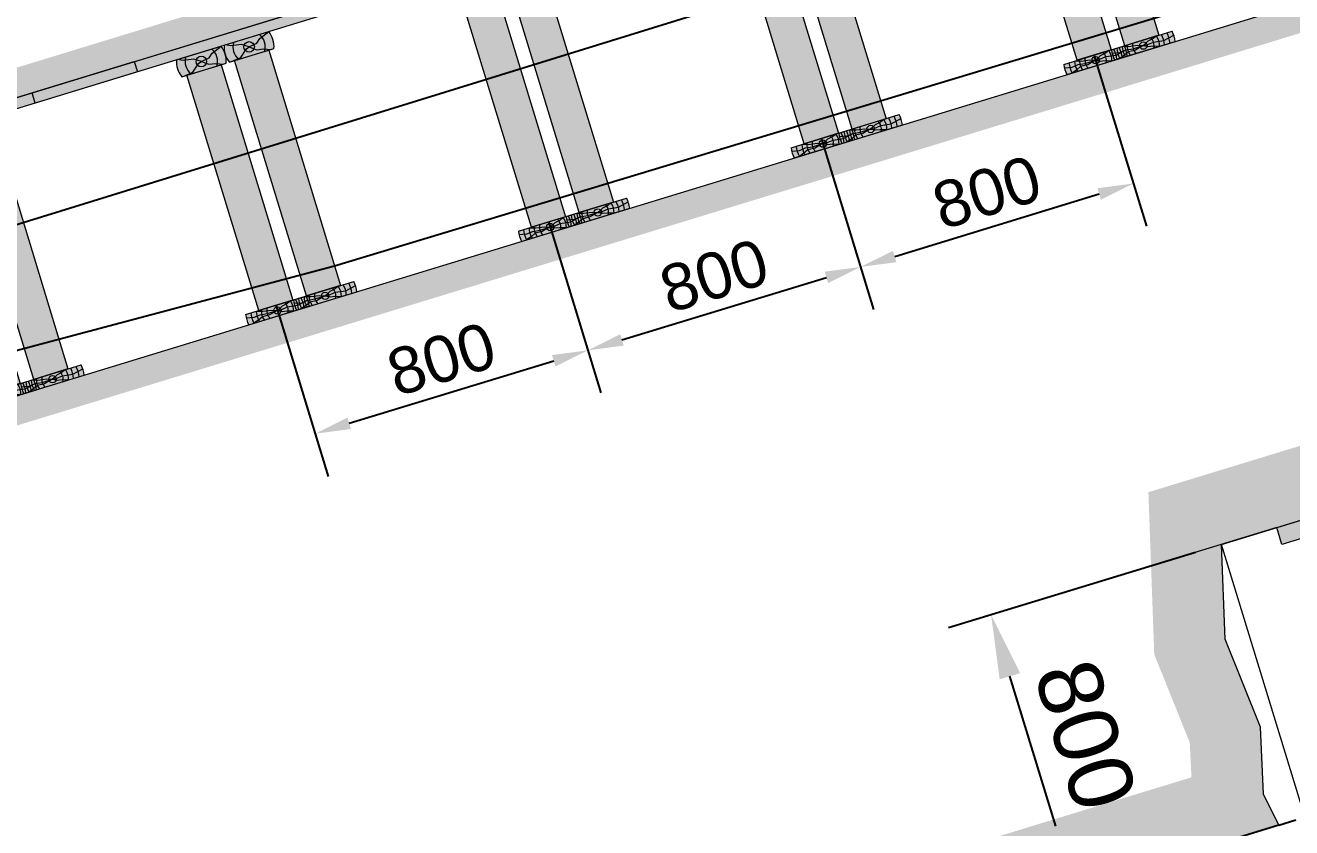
# Model space of a CAD drawing. Header units: inches. Extents: x 523 to 1492, y 69 to 539.
# Drawn here: x 968.49 to 1004.01, y 244 to 266.5 of the extents above; entities that cross this region are included whole.
import ezdxf

# ---------------------------------------------------------------- set-up
doc = ezdxf.new("R2010")
doc.units = ezdxf.units.IN
doc.header["$MEASUREMENT"] = 0
doc.linetypes.add('DASHDOTX2', pattern=[50.8, 25.4, -12.7, 0, -12.7])
doc.linetypes.add('DASHED', pattern=[0.75, 0.5, -0.25])
doc.styles.get("Standard").update_dxf_attribs({"font": 'arial.ttf'})
doc.dimstyles.new('ISO-25', dxfattribs={"dimtxt": 2.5, "dimasz": 2.5, "dimexe": 1.25, "dimexo": 0, "dimtad": 1, "dimdec": 0, "dimtxsty": 'Standard', "dimcen": 2.5, "dimadec": 0, "dimazin": 0, "dimtfac": 1, "dimtdec": 0, "dimtmove": 0, "dimatfit": 3, "dimfxl": 0, "dimarcsym": 0})

# ---------------------------------------------------------------- blocks, each defined once
blk = doc.blocks.new('Доска S - 180')
at = {"linetype": 'ByBlock', "lineweight": 15}
h = blk.add_hatch(color=254, dxfattribs=at)
edge = h.paths.add_edge_path()
edge.add_line((1818.906264253147, -3796.897117512131), (1820.681088188076, -3796.897117512132))
edge.add_arc((1819.793676220611, -3797.047117512132), 0.9, -9.59406822683792, 9.59406822689499, ccw=False)
edge.add_line((1820.681088188076, -3797.197117512132), (1818.906264253146, -3797.197117512133))
edge.add_arc((1819.793676220611, -3797.047117512132), 0.9, 170.405931773074, 189.594068226895, ccw=False)
at = {"color": 7, "linetype": 'ByBlock', "lineweight": 15}
for p, q in [((1818.906264253147, -3796.897117512131), (1820.681088188076, -3796.897117512132)), ((1818.906264253146, -3797.197117512133), (1820.681088188076, -3797.197117512132))]:
    blk.add_line(p, q, dxfattribs=at)
for points in [[(1818.895391583456, -3796.991577340625), (1819.110420832621, -3797.038344401648), (1819.291995432552, -3797.021270287953), (1819.491748322557, -3797.047117512132), (1819.793676220611, -3797.047117512132), (1819.896515360469, -3797.060005460396), (1820.095348689191, -3797.03470069594), (1820.386083974289, -3797.077703048796), (1820.693125247204, -3797.015630235947)], [(1820.22297748386, -3796.897117512132), (1820.115806117425, -3796.93990079624), (1819.952371843767, -3796.969694910678), (1819.855180815874, -3797.024854140138), (1819.793676220611, -3797.047117512132), (1819.661462691744, -3797.072417742576), (1819.545510240216, -3797.10330305977), (1819.341106346245, -3797.091615640666), (1819.2064981687, -3797.151840186236), (1819.057674814675, -3797.197117512133)], [(1819.238409722591, -3796.897117512132), (1819.398353000757, -3796.949261604186), (1819.640602387386, -3796.990663120481), (1819.793676220611, -3797.047117512132), (1819.909109200235, -3797.10866279095), (1820.050462391973, -3797.135140504859), (1820.223856472501, -3797.194577762746)]]:
    blk.add_lwpolyline(points, dxfattribs=at)
blk.add_circle((1819.793676220611, -3797.047117512132), 0.1036435617729694, dxfattribs=at)
for radius, start, end in [(0.9, 170.405931773074, 189.594068226895), (0.7511311932945741, 168.4806536054473, 191.5193463945187), (0.5931967815742161, 165.3527575098442, 194.6472424900172), (0.4547522123386898, 160.7403309426705, 199.2596690572755), (0.3019278980541095, 150.2109999533243, 209.7890000463653), (0.3019278980541095, 330.2109999536347, 29.7890000466543), (0.4547522123386898, 340.7403309427245, 19.25966905732954), (0.5931967815742161, 345.3527575099827, 14.64724249010779), (0.7511311932945741, 348.4806536055527, 11.51934639451869), (0.9, 350.405931773162, 9.594068226895022)]:
    blk.add_arc((1819.793676220611, -3797.047117512132), radius, start, end, dxfattribs=at)
blk = doc.blocks.new('Ш.Брус S 140 - 50')
at = {"linetype": 'ByBlock', "lineweight": 15}
h = blk.add_hatch(color=254, dxfattribs=at)
edge = h.paths.add_edge_path()
edge.add_line((1819.234694338101, -3795.656766448514), (1820.542364021163, -3795.656766448514))
edge.add_arc((1819.888529179632, -3795.906766448514), 0.7000000000000455, -20.92483242755611, 20.92483242768043, ccw=False)
edge.add_line((1820.542364021163, -3796.156766448514), (1819.2346943381, -3796.156766448514))
edge.add_arc((1819.888529179632, -3795.906766448514), 0.7000000000000455, 159.0751675723196, 200.9248324275561, ccw=False)
at = {"color": 7, "linetype": 'ByBlock', "lineweight": 15}
for p, q in [((1819.234694338101, -3795.656766448514), (1820.542364021163, -3795.656766448514)), ((1819.2346943381, -3796.156766448514), (1820.542364021163, -3796.156766448514))]:
    blk.add_line(p, q, dxfattribs=at)
for points in [[(1819.888529179632, -3795.906766448514), (1819.706181701491, -3795.781310922064), (1819.407733712575, -3795.731650498645), (1819.264197916032, -3795.656766448514)], [(1819.29758530877, -3796.156766448514), (1819.576522273797, -3796.122611328863), (1819.806773853228, -3795.933517620022), (1819.888529179632, -3795.906766448514), (1820.129792261893, -3795.872869992194), (1820.245437463473, -3795.770575792302), (1820.542532972414, -3795.657208761744)], [(1819.888529179631, -3795.906766448515), (1820.064897876629, -3796.043420048778), (1820.253897927222, -3796.076831950224), (1820.459015150121, -3796.156766448514)]]:
    blk.add_lwpolyline(points, dxfattribs=at)
blk.add_circle((1819.888529179632, -3795.906766448514), 0.1484655464221305, dxfattribs=at)
for radius, start, end in [(0.7000000000000455, 159.0751675723196, 200.9248324275561), (0.4547522123386898, 146.6501407176008, 213.3498592821926), (0.4547522123386898, 326.6501407178075, 33.34985928239917), (0.7000000000000455, 339.0751675724439, 20.92483242768036)]:
    blk.add_arc((1819.888529179632, -3795.906766448514), radius, start, end, dxfattribs=at)
blk = doc.blocks.new('Стойка 100 - 690')
at = {"linetype": 'ByBlock', "lineweight": 15}
blk.add_hatch(color=252, dxfattribs=at).paths.add_polyline_path([(1818.197098135963, -3816.387282798014), (1819.197098135963, -3816.387282798015), (1819.197098135964, -3823.287282798009), (1818.197098135964, -3823.287282798009)])
at = {"color": 7, "linetype": 'ByBlock', "lineweight": 15}
blk.add_lwpolyline([(1818.197098135963, -3816.387282798014), (1819.197098135963, -3816.387282798015), (1819.197098135964, -3823.287282798009), (1818.197098135964, -3823.287282798009), (1818.197098135963, -3816.387282798014)], dxfattribs=at)
blk = doc.blocks.new('Рамка в S')
at = {"color": 7, "linetype": 'ByBlock', "lineweight": 15}
for name, p, rotation in [('Ш.Брус S 140 - 50', (-1034.522521985616, -718.6413355768841), 17.00000000000315), ('Ш.Брус S 140 - 50', (-1035.861348643965, -719.050655963496), 17.00000000000316), ('Стойка 100 - 690', (-1039.297981364669, -698.9464558509685), 17.00000000000322), ('Стойка 100 - 690', (-1040.636808023018, -699.3557762375804), 17.00000000000322), ('Доска S - 180', (-1032.630906589751, -724.5041048284712), 17.00000000000315), ('Доска S - 180', (-1033.9697332481, -724.9134252150831), 17.00000000000316)]:
    blk.add_blockref(name, p, dxfattribs=dict(at, rotation=rotation))
blk = doc.blocks.new('Доска 30 - 1.1м')
at = {"linetype": 'ByBlock', "lineweight": 15}
blk.add_hatch(color=7, dxfattribs=at).paths.add_polyline_path([(1811.969493174711, -3809.514225970783), (1811.969493174711, -3809.214225970783), (1822.969493174711, -3809.214225970783), (1822.969493174711, -3809.514225970783)])
at = {"color": 7, "linetype": 'ByBlock', "lineweight": 15}
blk.add_lwpolyline([(1811.969493174711, -3809.514225970783), (1811.969493174711, -3809.214225970783), (1822.969493174711, -3809.214225970783), (1822.969493174711, -3809.514225970783), (1811.969493174711, -3809.514225970783)], dxfattribs=at)
blk = doc.blocks.new('*D111')
at = {"color": 0, "linetype": 'ByBlock', "lineweight": -2}
for p, q in [((983.1706737963307, 260.9671210447747), (984.6316062567927, 256.1886262810721)), ((975.5202357486304, 258.6281474069804), (976.9811682090924, 253.8496526432777)), ((977.5720083341496, 255.3374052929552), (983.3098368699249, 257.091635521301))]:
    blk.add_line(p, q, dxfattribs=at)
at = {"color": 0, "linetype": 'ByBlock'}
for points in [[(983.2611082524708, 257.2510196472947), (983.3585654873789, 256.9322513953072), (984.2661416258874, 257.3840072260253)], [(977.5232797166955, 255.496789418949), (977.6207369516036, 255.1780211669615), (976.6157035781871, 255.0450335882309)]]:
    blk.add_solid(points, dxfattribs=at)
at = {"layer": 'Defpoints', "color": 0, "linetype": 'ByBlock'}
for p in [(983.1706737963307, 260.9671210447747), (975.5202357486304, 258.6281474069804), (984.2661416258874, 257.3840072260253)]:
    blk.add_point(p, dxfattribs=at)
at = {"color": 0, "linetype": 'ByBlock', "lineweight": 15, "insert": (980.1591508673716, 257.1361542232684), "char_height": 1.3, "attachment_point": 5, "rotation": 17.000000000093976}
blk.add_mtext('800', dxfattribs=at)
blk = doc.blocks.new('*D112')
at = {"color": 0, "linetype": 'ByBlock', "lineweight": -2}
for p, q in [((990.8211118440279, 263.3060946825693), (992.2820443044893, 258.5275999188682)), ((983.1706737963274, 260.9671210447748), (984.6316062567889, 256.1886262810738)), ((985.2224463818461, 257.6763789307512), (990.9602749176214, 259.4306091590971))]:
    blk.add_line(p, q, dxfattribs=at)
at = {"color": 0, "linetype": 'ByBlock'}
for points in [[(990.9115463001673, 259.5899932850908), (991.0090035350754, 259.2712250331033), (991.916579673584, 259.7229808638214)], [(985.173717764392, 257.835763056745), (985.2711749993001, 257.5169948047575), (984.2661416258835, 257.3840072260269)]]:
    blk.add_solid(points, dxfattribs=at)
at = {"layer": 'Defpoints', "color": 0, "linetype": 'ByBlock'}
for p in [(990.8211118440279, 263.3060946825693), (983.1706737963274, 260.9671210447748), (991.916579673584, 259.7229808638214)]:
    blk.add_point(p, dxfattribs=at)
at = {"color": 0, "linetype": 'ByBlock', "lineweight": 15, "insert": (987.8095889150683, 259.4751278610645), "char_height": 1.3, "attachment_point": 5, "rotation": 17.000000000093976}
blk.add_mtext('800', dxfattribs=at)
blk = doc.blocks.new('*D113')
at = {"color": 0, "linetype": 'ByBlock', "lineweight": -2}
for p, q in [((998.471549891722, 265.6450683203618), (999.9324823521837, 260.8665735566601)), ((990.8211118440217, 263.3060946825674), (992.2820443044834, 258.5275999188657)), ((992.8728844295407, 260.0153525685432), (998.6107129653158, 261.769582796889))]:
    blk.add_line(p, q, dxfattribs=at)
at = {"color": 0, "linetype": 'ByBlock'}
for points in [[(998.5619843478617, 261.9289669228828), (998.6594415827698, 261.6101986708952), (999.5670177212784, 262.0619545016133)], [(992.8241558120866, 260.1747366945369), (992.9216130469947, 259.8559684425494), (991.9165796735781, 259.7229808638189)]]:
    blk.add_solid(points, dxfattribs=at)
at = {"layer": 'Defpoints', "color": 0, "linetype": 'ByBlock'}
for p in [(998.471549891722, 265.6450683203618), (990.8211118440217, 263.3060946825674), (999.5670177212784, 262.0619545016133)]:
    blk.add_point(p, dxfattribs=at)
at = {"color": 0, "linetype": 'ByBlock', "lineweight": 15, "insert": (995.4600269627628, 261.8141014988565), "char_height": 1.3, "attachment_point": 5, "rotation": 17.000000000093976}
blk.add_mtext('800', dxfattribs=at)
blk = doc.blocks.new('ш.брус 2.0м')
at = {"linetype": 'ByBlock', "lineweight": 15}
blk.add_hatch(color=253, dxfattribs=at).paths.add_polyline_path([(1987.449309312398, -3776.334578502237), (2027.449309312397, -3776.334578502215), (2027.449309312399, -3777.334578502467), (1987.449309312399, -3777.334578502539)])
at = {"color": 7, "linetype": 'ByBlock', "lineweight": 15}
blk.add_lwpolyline([(1987.449309312398, -3776.334578502237), (2027.449309312397, -3776.334578502215), (2027.449309312399, -3777.334578502467), (1987.449309312399, -3777.334578502539), (1987.44930931237, -3776.334578502539)], dxfattribs=at)
blk = doc.blocks.new('*D206')
at = {"color": 0, "linetype": 'ByBlock', "lineweight": -2}
for p, q in [((1001.309190641163, 251.7177445425245), (994.3838210232021, 249.6004465698697)), ((997.3919065373933, 244.036821713952), (996.1054710366574, 248.2445626400402)), ((1003.648164278902, 244.0673064949696), (996.7227946609411, 241.9500085223148))]:
    blk.add_line(p, q, dxfattribs=at)
at = {"color": 0, "linetype": 'ByBlock'}
for points in [[(996.3923624634461, 248.3322741514571), (995.8185796098685, 248.1568511286233), (995.5792019681559, 249.9659112007735)], [(997.6787979641821, 244.1245332253689), (997.1050151106044, 243.9491102025351), (997.9181756058948, 242.3154731532187)]]:
    blk.add_solid(points, dxfattribs=at)
at = {"layer": 'Defpoints', "color": 0, "linetype": 'ByBlock'}
for p in [(1001.309190641163, 251.7177445425245), (995.5792019681559, 249.9659112007735), (1003.648164278902, 244.0673064949696)]:
    blk.add_point(p, dxfattribs=at)
at = {"color": 0, "linetype": 'ByBlock', "lineweight": 15, "insert": (998.2252533370662, 246.5921232630983), "char_height": 1.8, "attachment_point": 5, "rotation": 287.0000000000187}
blk.add_mtext('800', dxfattribs=at)

msp = doc.modelspace()

# ---------------------------------------------------------------- hatches: boundary and pattern name
at = {"linetype": 'ByBlock', "lineweight": 15}
h = msp.add_hatch(dxfattribs=at)
h.set_pattern_fill('ANSI38', scale=0.1, style=0)
h.set_pattern_definition([(45, (-947.055104871889, 4050.03894978397), (-0.2245064030267288, 0.2245064030267289), []), (135, (-947.055104871889, 4050.03894978397), (-0.6735192090801865, 0.2245064030267289), [0.7937500000000001, -0.4762500000000001])])
h.paths.add_polyline_path([(1037.39691246714, 285.6174738186451), (1039.73588610499, 277.9670357707637), (905.8369879517388, 237.0301888777262), (892.3630104472852, 233.1667416898626), (866.739445372219, 226.3307026250054), (865.7105122422149, 224.7621396284812), (864.8513561056388, 222.019196136313), (865.2795231689752, 212.9520025983664), (864.2706670028386, 212.7627142080083), (863.7310440476127, 211.0017516072265), (863.4378981971176, 210.9617520287818), (862.619521122185, 212.4472820062997), (831.1203823563659, 212.4472819644728), (830.9579343624146, 210.5900264127162), (829.9422054782885, 208.674095432536), (829.6509186995349, 208.6998086719673), (829.2124600544385, 210.0717138499731), (827.6060957671932, 209.7884684852888), (829.3870287718125, 230.1499531630243), (849.2114753985857, 236.2108947398065), (850.3358623924041, 235.5837527654494), (851.9115547955153, 235.8615898494154), (862.2112229221518, 236.5430089439342), (863.7281900664234, 236.5430089439324), (866.8022222826721, 234.6032220814632), (884.4922458513333, 239.4317435386238), (899.8056861989171, 243.6064046837091), (905.5176749388243, 245.2979446588647), (924.2743977295743, 251.0324502993999)], flags=17)
h.paths.add_polyline_path([(1039.969783468756, 277.2019919659888), (1037.163015103361, 286.3825176234163), (905.2871420916445, 246.0640170995871), (899.5868742401437, 244.3759481311486), (884.2815907391562, 240.2035106172902), (866.9313134209649, 235.4677234662213), (863.959498277414, 237.3430089439321), (862.1847880871267, 237.3430089439344), (851.8154069867753, 236.656977686107), (850.4771051208061, 236.4209989588039), (849.303511715907, 237.0755864710104), (828.6370902029928, 230.7572273385153), (826.7182972946355, 208.8195843716389), (828.6631733665963, 209.1625184972554), (829.0507966973978, 207.9496733165533), (830.4016933991445, 207.830423378442), (831.9364575777979, 210.3008339503209), (832.0367335934959, 211.4472820062997), (862.0287154178232, 211.4472820062997), (862.893146209145, 209.8781546525015), (864.4998109567932, 210.0973831099378), (865.0446646594846, 211.875415315657), (866.3224912859692, 212.083152911998), (865.6608604595592, 221.9271810237146), (866.44060452487, 224.4165933882987), (867.2408165609486, 225.6364812046832), (892.5763881966222, 232.3956873075249), (906.0642044416322, 236.2631025325381)])
h = msp.add_hatch()
h.set_pattern_fill('ANSI38', color=256, scale=5, style=0)
h.set_pattern_definition([(45, (0, 0), (-0.4419417382415922, 0.4419417382415922), []), (135, (0, 0), (-1.325825214724776, 0.4419417382415923), [1.5625, -0.9375])])
h.paths.add_polyline_path([(1072.523597287134, 256.7591218576554), (948.7675056295125, 218.9996734618421), (931.022579800974, 214.0588982420077), (913.6942247562154, 209.4540797822583), (912.6652916228086, 207.8855167846941), (911.8061354862325, 205.1425732925254), (912.2343025495688, 196.0753797545793), (911.2254463834323, 195.8860913642212), (910.6858234282064, 194.1251287634394), (910.3926775777107, 194.0851291849946), (909.5743005038853, 195.5706591625126), (878.0751617892712, 195.5706597187606), (877.9137595179607, 193.7253568338139), (876.8969848588822, 191.7974725887489), (876.6056980801527, 191.8231858281779), (876.1672394350542, 193.1950910061896), (874.5608751478126, 192.9118456415063), (876.3418081524062, 213.2733303192372), (896.1662547791793, 219.3342718960193), (897.2906417733329, 218.7071299214749), (898.8663341782176, 218.9849670057674), (909.1660023027455, 219.6663861001471), (910.6829694470171, 219.6663861001452), (913.7570016632656, 217.7265992376761), (927.3196885933498, 221.4285572709414), (931.4470252576539, 222.5551207018498), (945.4159840289835, 226.3442579590037), (960.4023033705744, 230.8457199692675), (1003.648164278902, 244.0673064949697), (1003.223071782082, 244.9376051388845), (1003.132379120009, 246.8167643141537), (1002.140171635957, 249.2821401497404), (1002.044763048534, 251.9426315961518), (1043.165867554943, 264.5146148992344), (1043.953847968063, 261.2950049155243), (1045.694461514158, 259.0540096274653), (1045.500565617261, 256.8781616287361), (1063.670355980555, 262.4332240184817), (1063.83616332876, 264.0622346676628), (1065.184011260782, 265.1355142259945), (1065.849063586953, 267.4432681444814), (1068.520212996396, 269.8438241915259)], flags=16)
h.paths.add_polyline_path([(1073.108866626222, 254.8466724781014), (949.3276505380882, 217.0795583211551), (931.5476535216517, 212.1290181207414), (914.9470374222989, 207.7175882267865), (914.4905223290763, 207.0216511830569), (913.8298963710336, 204.9125355110297), (914.3141944121896, 194.4307237756275), (912.7832423450118, 194.1434762350574), (912.2343025495688, 192.3521097994852), (909.3031736017659, 191.9179344324339), (908.3926890940548, 193.5706591625126), (879.907864207561, 193.5706591625126), (878.955329926876, 191.4130130718187), (878.0457046610029, 189.6882924535162), (875.1053930748104, 189.9478474396418), (874.7940227154489, 190.9221026243958), (872.3413789664218, 190.4896353573823), (874.4669617303554, 214.7915157579651), (896.396345572483, 221.4960012240293), (897.6437485943294, 220.8002454048664), (898.6259646563592, 220.9734365974962), (909.0999152151687, 221.6663861001472), (911.2612399744938, 221.6663861001446), (914.0797295089968, 219.8878526995714), (926.7930508129072, 223.357974967608), (930.9219122487298, 224.4849545874472), (944.8664164828168, 228.2674584512545), (959.8222539557144, 232.759764579357), (1001.197964831498, 245.4095888611825), (1001.150976285393, 246.383195275727), (1000.154010346663, 248.8603946254148), (999.9909950580744, 253.4061152218451), (1044.102829904532, 266.8924565498371), (1046.52664907686, 262.6921204293185), (1047.616978243427, 259.6165974161577), (1061.815161315943, 263.9574176024046), (1061.93169693022, 265.102347297753), (1063.438936882246, 266.3025493321047), (1064.085964978233, 268.5477585662151), (1067.874910160152, 271.9528751936202)])

# ---------------------------------------------------------------- linework, layer by layer
at = {"color": 102}
msp.add_line((844.6468692951561, 222.6471312754387), (1038.318284803228, 282.6038007005517), dxfattribs=at)
at = {"linetype": 'DASHED'}
msp.add_line((1003.648164278902, 244.0673064949696), (1045.504841192753, 256.8641768514432), dxfattribs=at)
at = {"color": 7, "linetype": 'ByBlock', "lineweight": 15}
msp.add_line((1003.591466221101, 252.4155062108557), (997.2499657651613, 250.4767149549889), dxfattribs=at)
at = {"color": 7, "linetype": 'DASHDOTX2', "lineweight": 15}
msp.add_line((1006.722684527702, 236.6418398769601), (1002.044763048531, 251.9426315961628), dxfattribs=at)
at = {"color": 7, "linetype": 'ByBlock', "lineweight": 15}
for points in [[(829.3870287718125, 230.1499531630243), (849.2114753985857, 236.2108947398065), (850.3358623924041, 235.5837527654494), (851.9115547955153, 235.8615898494154), (862.2112229221518, 236.5430089439342), (863.7281900664234, 236.5430089439324), (866.8022222826721, 234.6032220814632), (884.4922458513333, 239.4317435386238), (899.8056861989171, 243.6064046837091), (905.5176749388243, 245.2979446588647), (924.2743977295743, 251.0324502993999), (924.2743977295743, 251.0324502993999), (924.2743977295743, 251.0324502993999), (924.2743977295743, 251.0324502993999), (924.2743977295743, 251.0324502993999), (924.2743977295743, 251.0324502993999), (924.2743977295743, 251.0324502993999), (924.2743977295743, 251.0324502993999), (924.2743977295743, 251.0324502993999), (924.2743977295743, 251.0324502993999), (924.2743977295743, 251.0324502993999), (924.2743977295743, 251.0324502993999), (1037.39691246714, 285.6174738186446)], [(1039.73588610499, 277.9670357707637), (905.8369879517388, 237.0301888777262), (892.3630104472852, 233.1667416898626), (866.739445372219, 226.3307026250054), (865.7105122422149, 224.7621396284812), (864.8513561056388, 222.019196136313), (865.2795231689752, 212.9520025983664), (864.2706670028386, 212.7627142080083), (863.7310440476127, 211.0017516072265), (863.4378981971176, 210.9617520287818), (862.619521122185, 212.4472820062997), (831.1203823600243, 212.4472820062997), (830.9579343624146, 210.5900264127162), (829.9422054782885, 208.674095432536)], [(913.7570016632656, 217.7265992376761), (927.3196885933498, 221.4285572709414), (931.4470252576539, 222.5551207018498), (945.4159840289835, 226.3442579590037), (960.4023033705744, 230.8457199692675), (1003.648164278902, 244.0673064949697), (1003.223071782082, 244.9376051388845), (1003.132379120009, 246.8167643141537), (1002.140171635957, 249.2821401497404), (1002.044763048534, 251.9426315961518), (1043.165867554943, 264.5146148992344), (1043.953847968063, 261.2950049155243), (1045.694461514158, 259.0540096274653), (1045.500565617261, 256.8781616287361), (1063.670355980555, 262.4332240184817), (1063.83616332876, 264.0622346676628), (1065.184011260782, 265.1355142259945), (1065.849063586953, 267.4432681444814)]]:
    msp.add_lwpolyline(points, dxfattribs=at)
at = {"color": 102}
msp.add_lwpolyline([(958.2344346712438, 254.7227622916019), (977.1627759442126, 259.75421637105), (1039.540887408983, 278.604847766155)], dxfattribs=at)

# ---------------------------------------------------------------- block references
at = {"color": 7, "linetype": 'ByBlock', "lineweight": 15}
for p in [(-817.946914542349, 4089.511294478803), (-825.5973525900516, 4087.172320841016), (-833.2477906377543, 4084.83334720323), (-840.898228685457, 4082.494373565443), (-848.5486667331596, 4080.155399927656)]:
    msp.add_blockref('Рамка в S', p, dxfattribs=at)
at = {"color": 7, "linetype": 'ByBlock', "lineweight": 15, "rotation": 17.00000000001022}
for p in [(-1877.827360155149, 3377.607885135995), (-1885.477798202852, 3375.268911498209)]:
    msp.add_blockref('Доска 30 - 1.1м', p, dxfattribs=at)
at = {"color": 7, "linetype": 'ByBlock', "lineweight": 15, "xscale": 0.500000000000154, "yscale": 0.500000000000154, "zscale": 0.500000000000154, "rotation": 17.00000000003055}
msp.add_blockref('ш.брус 2.0м', (-498.7588363046873, 1767.541893669029), dxfattribs=at)

# ---------------------------------------------------------------- dimensions: what is measured, and where the dimension line sits
at = {"color": 7, "linetype": 'ByBlock', "lineweight": 15}
for p1, p2, distance, picture, middle in [((990.8211118440216, 263.3060946825674), (998.471549891722, 265.6450683203618), -3.746832582822401, '*D113', (995.4600269627628, 261.8141014988565)), ((983.1706737963274, 260.9671210447748), (990.8211118440278, 263.3060946825692), -3.7468325828216607, '*D112', (987.8095889150683, 259.4751278610645)), ((975.5202357486304, 258.6281474069804), (983.1706737963308, 260.9671210447748), -3.7468325828233917, '*D111', (980.1591508673716, 257.1361542232684))]:
    dim = msp.add_aligned_dim(p1=p1, p2=p2, distance=distance, text='800', dimstyle='ISO-25', override={"dimtxt": 1.3, "dimasz": 1, "dimgap": 0.3, "dimlfac": 100, "dimrnd": 0.05, "dimtmove": 1, "dimfxl": 1.25}, dxfattribs=at)
    dim.commit()
    dim.dimension.update_dxf_attribs({"geometry": picture, "text_midpoint": middle})
dim = msp.add_linear_dim(base=(995.5792019681559, 249.9659112007735), p1=(1003.648164278902, 244.0673064949697), p2=(1001.309190641163, 251.7177445425245), angle=107.00000000001883, text='800', dimstyle='ISO-25', override={"dimtxt": 1.8, "dimasz": 1.8, "dimlfac": 100, "dimrnd": 0.05, "dimtmove": 1, "dimfxl": 1.25}, dxfattribs=at)
dim.commit()
dim.dimension.update_dxf_attribs({"geometry": '*D206', "text_midpoint": (996.7486887870253, 246.1406921769961), "dimtype": 161})

doc.saveas('drawing.dxf')
